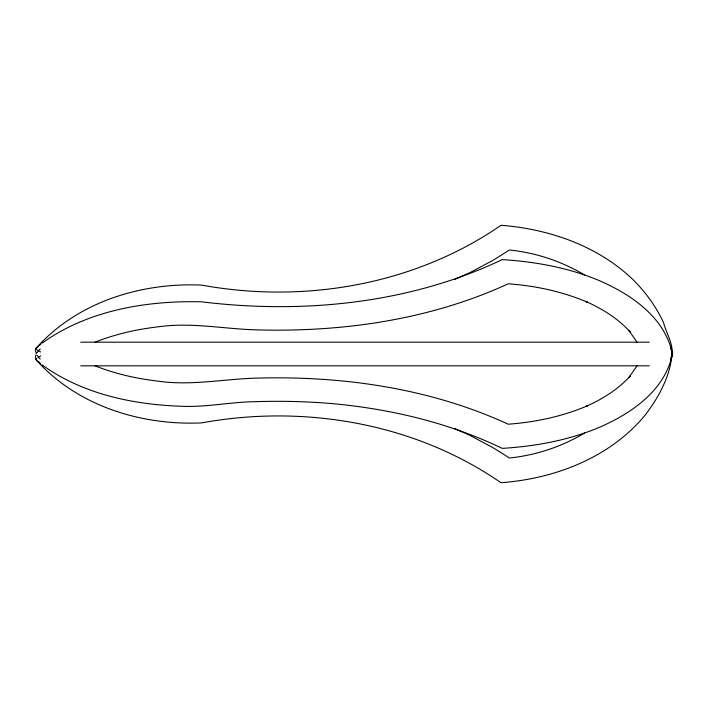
<?xml version="1.0" encoding="UTF-8"?>
<svg xmlns="http://www.w3.org/2000/svg" width="708" height="708" viewBox="0 0 708 708"><rect width="100%" height="100%" fill="white"/><g stroke="black" fill="none" stroke-linecap="round" stroke-linejoin="round"><path stroke-width="1.06" d="M672.096 357.062L672.6 354L672.096 350.938M35.4 357.505L35.816 355.177M35.816 348.495L35.674 349.194L36.391 349.602M671.37 357.274C674.839 346.07 666.263 333.548 663.573 322.715C656.139 306.679 645.661 292.298 633.182 279.819C597.826 245.809 549.222 229.011 500.972 225.277C414.702 284.952 304.113 303.847 201.7 285.112C140.927 282.315 76.287 302.289 35.4 349.044M671.37 358.478C662.511 391.542 631.731 412.826 602.074 426.127L600.588 426.827C569.498 440.164 535.841 446.297 502.211 448.376C449.43 422.95 391.674 409.215 333.521 403.728C307.299 401.454 280.961 400.79 254.659 401.71C231.33 402.029 208.311 406.941 184.965 406.365C135.069 405.126 83.102 394.586 42.029 364.824M672.096 356.212L672.6 354L671.37 350.726M670.83 360.372L671.45 358.328M637.005 365.841L628.81 377.674L630.164 376.01C618.013 389.533 602.287 399.188 585.817 406.56L587.313 405.861C562.24 416.481 535.31 422.287 508.202 424.189C428.774 387.674 339.964 375.382 253.128 378.231C221.347 379.497 189.656 385.807 157.849 381.125C136.246 378.612 114.864 373.744 94.651 365.655M670.609 359.912L671.494 358.195M37.037 352.673L38.498 350.787L37.037 349.964M670.609 358L671.485 356.867M36.391 347.778L38.498 346.239M38.975 350.177L40.232 349.009M38.781 345.637L40.409 344.407M42.029 343.176C87.677 310.334 146.052 300.537 201.24 301.794C302.723 314.184 409.136 303.829 502.211 259.624C535.841 261.703 569.498 267.836 600.588 281.173L602.074 281.873C631.819 295.192 662.555 316.529 671.441 349.672L670.821 347.637M38.975 345.637L40.657 344.389M35.816 358.726L35.816 359.505M36.391 358.398L37.037 358.036M38.975 356.956L40.657 356.009M584.56 433.022C561.736 446.713 535.903 455.279 509.441 457.996L493.087 447.721L469.67 435.252L454.899 428.659M454.899 279.341L469.67 272.748L493.087 260.279L509.441 250.004C535.903 252.721 561.736 261.287 584.56 274.978M94.651 342.345C114.864 334.256 136.246 329.388 157.849 326.875C189.656 322.193 221.347 328.503 253.128 329.769C339.964 332.618 428.774 320.326 508.202 283.811C535.31 285.713 562.24 291.519 587.313 302.139L585.817 301.44C602.287 308.812 618.013 318.467 630.164 331.99L628.81 330.326L637.005 342.159M80.694 342.176L649.316 342.176M80.694 365.824L649.316 365.824M38.498 361.761L38.975 362M38.975 351.044L40.657 351.991M38.975 362.363L40.657 363.611M38.781 362.363L40.409 363.593M38.975 357.823L40.232 358.991M35.4 358.956C76.287 405.711 140.927 425.685 201.7 422.888C304.113 404.153 414.702 423.048 500.972 482.723C555.054 478.67 610.261 457.589 645.377 414.808C659.183 396.772 671.157 374.47 672.096 351.885M36.391 360.222L37.037 361.036M37.037 355.327L38.498 357.213M670.609 348.088L671.494 349.805M36.391 354L35.4 350.495M672.096 353.938L672.6 354L672.096 353.938"/></g></svg>
